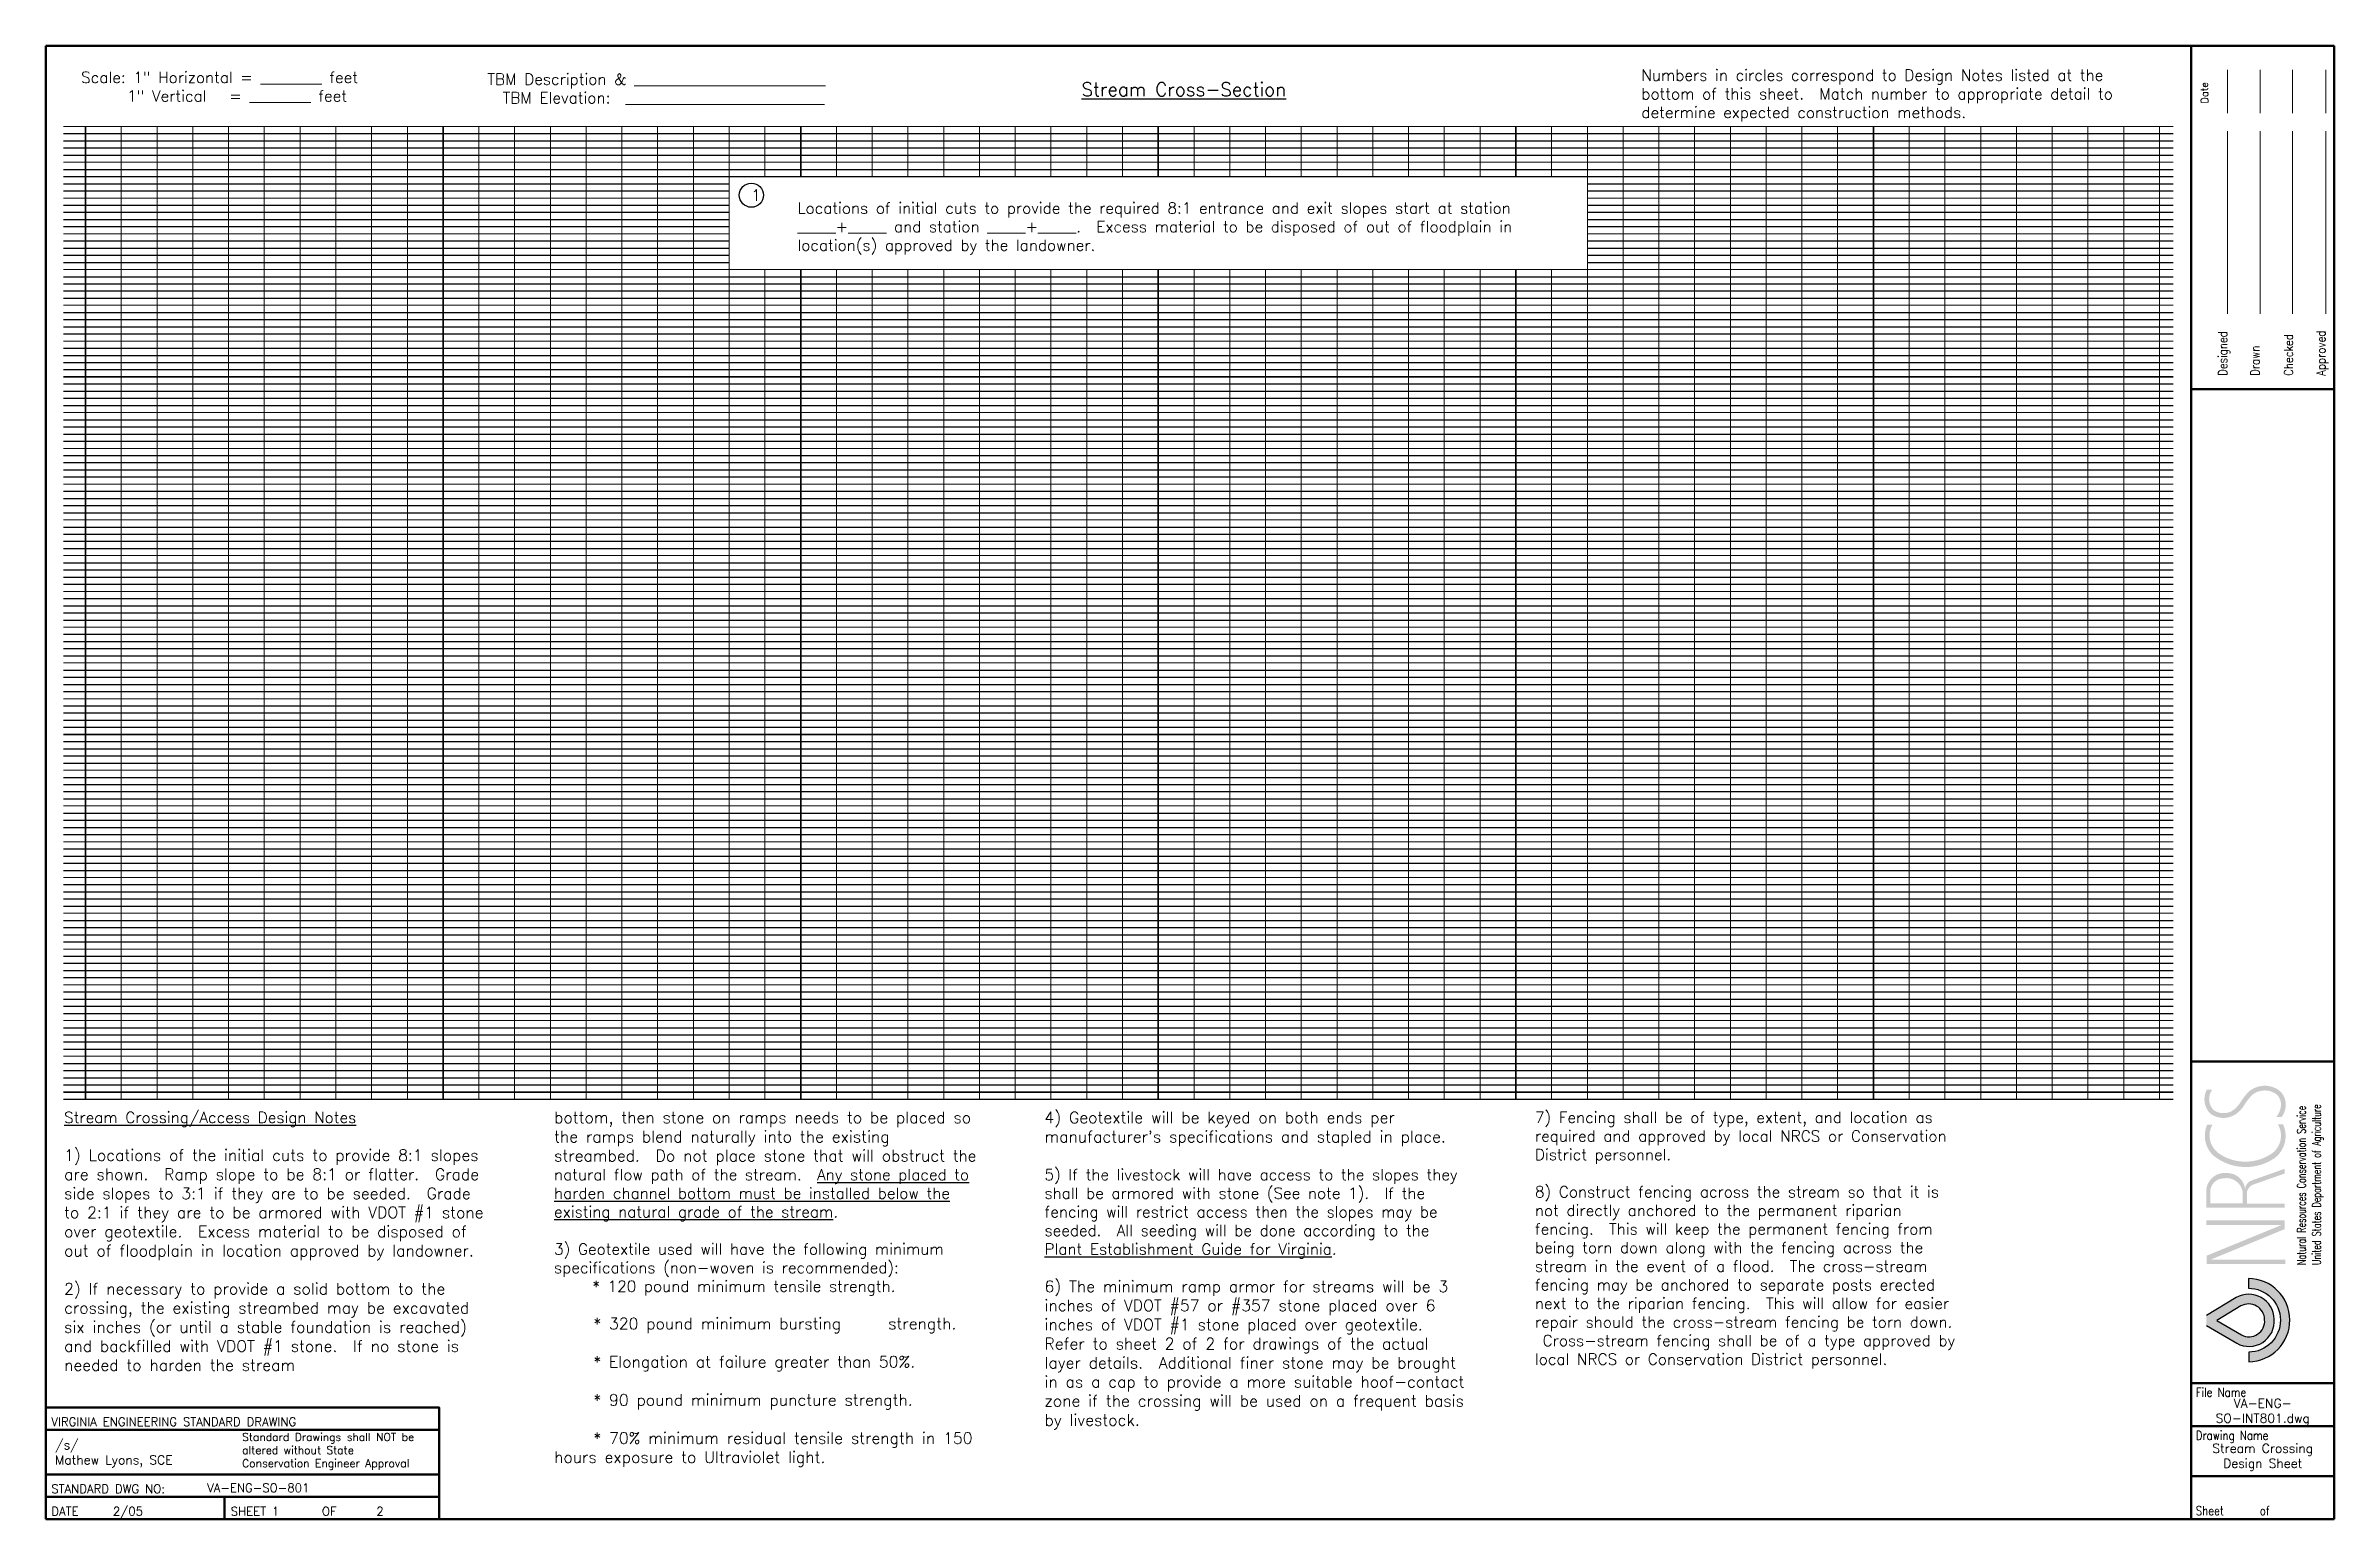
# Paper-space layout 'Stream Crossing (1 of 2)' of a CAD drawing. Header units: feet, sheet in inches. Extents: x -0.3 to 15.7, y -7.5 to 2.8.
# The model-space entities are those that its viewports show. They can reach past a viewport. Long polylines and large blocks are cut down to what shows.
import ezdxf

# ---------------------------------------------------------------- set-up
doc = ezdxf.new("R2010")
doc.units = ezdxf.units.FT
doc.header["$MEASUREMENT"] = 0
for name, color, linetype, lineweight in [('10 Lines', 7, 'Continuous', 20), ('10 lines index', 7, 'Continuous', 35), ('4.Tblk.Brdr.Line', 7, 'Continuous', 50), ('4.Tblk.Logo', 7, 'Continuous', 20), ('4.Tblk.Text', 7, 'Continuous', 18), ('4.Tblk.Text.User', 7, 'Continuous', 18)]:
    doc.layers.add(name, color=color, linetype=linetype, lineweight=lineweight)
doc.layers.add('2.Vprt', color=4, linetype='Continuous', plot=False)
doc.layers.add('FINELINES', color=252, linetype='Continuous')
doc.layers.add('TEXT', color=7, linetype='Continuous')
doc.layers.get('2.Vprt').freeze()
doc.styles.add('NOTES', font='romans.shx', dxfattribs={"height": 0.075})
doc.styles.add('Notes_Dimensions', font='romans.shx', dxfattribs={"height": 0.09})
doc.styles.get("Standard").update_dxf_attribs({"font": 'romans.shx'})
doc.styles.add('Title Block Notes', font='romans.shx', dxfattribs={"height": 0.12})

msp = doc.modelspace()

# ---------------------------------------------------------------- linework, layer by layer
at = {"layer": '10 Lines'}
for p, q in [((-22.64236170736443, 11.77999851636374), (-7.642361707364431, 11.77999851636374)), ((-22.14236170736443, 11.77999851636374), (-22.14236170736443, 4.979998516363736)), ((-21.89236170736443, 11.77999851636374), (-21.89236170736443, 4.979998516363736)), ((-21.64236170736443, 11.77999851636374), (-21.64236170736443, 4.979998516363736)), ((-21.39236170736443, 11.77999851636374), (-21.39236170736443, 4.979998516363736)), ((-21.14236170736443, 11.77999851636374), (-21.14236170736443, 4.979998516363736)), ((-20.89236170736443, 11.77999851636374), (-20.89236170736443, 4.979998516363736)), ((-20.64236170736443, 11.77999851636374), (-20.64236170736443, 4.979998516363736)), ((-20.39236170736443, 11.77999851636374), (-20.39236170736443, 4.979998516363736)), ((-20.14236170736443, 11.77999851636374), (-20.14236170736443, 4.979998516363736)), ((-19.64236170736443, 11.77999851636374), (-19.64236170736443, 4.979998516363736)), ((-19.39236170736443, 11.77999851636374), (-19.39236170736443, 4.979998516363736)), ((-19.14236170736443, 11.77999851636374), (-19.14236170736443, 4.979998516363736)), ((-18.89236170736443, 11.77999851636374), (-18.89236170736443, 4.979998516363736)), ((-18.64236170736443, 11.77999851636374), (-18.64236170736443, 4.979998516363736)), ((-18.39236170736443, 11.77999851636374), (-18.39236170736443, 4.979998516363736)), ((-18.14236170736443, 11.77999851636374), (-18.14236170736443, 4.979998516363736)), ((-17.89236170736443, 11.77999851636374), (-17.89236170736443, 4.979998516363736)), ((-17.64236170736443, 11.77999851636374), (-17.64236170736443, 11.42999851636374)), ((-17.14236170736443, 11.77999851636374), (-17.14236170736443, 11.42999851636374)), ((-16.89236170736443, 11.77999851636374), (-16.89236170736443, 11.42999851636374)), ((-16.64236170736443, 11.77999851636374), (-16.64236170736443, 11.42999851636374)), ((-16.39236170736443, 11.77999851636374), (-16.39236170736443, 11.42999851636374)), ((-16.14236170736443, 11.77999851636374), (-16.14236170736443, 11.42999851636374)), ((-15.89236170736443, 11.77999851636374), (-15.89236170736443, 11.42999851636374)), ((-15.64236170736443, 11.77999851636374), (-15.64236170736443, 11.42999851636374)), ((-15.39236170736443, 11.77999851636374), (-15.39236170736443, 11.42999851636374)), ((-15.14236170736443, 11.77999851636374), (-15.14236170736443, 11.42999851636374)), ((-14.64236170736443, 11.77999851636374), (-14.64236170736443, 11.42999851636374)), ((-14.39236170736443, 11.77999851636374), (-14.39236170736443, 11.42999851636374)), ((-14.14236170736443, 11.77999851636374), (-14.14236170736443, 11.42999851636374)), ((-13.89236170736443, 11.77999851636374), (-13.89236170736443, 11.42999851636374)), ((-13.64236170736443, 11.77999851636374), (-13.64236170736443, 11.42999851636374)), ((-13.39236170736443, 11.77999851636374), (-13.39236170736443, 11.42999851636374)), ((-13.14236170736443, 11.77999851636374), (-13.14236170736443, 11.42999851636374)), ((-12.89236170736443, 11.77999851636374), (-12.89236170736443, 11.42999851636374)), ((-12.64236170736443, 11.77999851636374), (-12.64236170736443, 11.42999851636374)), ((-12.14236170736443, 11.77999851636374), (-12.14236170736443, 11.42999851636374)), ((-11.89236170736443, 11.77999851636374), (-11.89236170736443, 4.979998516363736)), ((-11.64236170736443, 11.77999851636374), (-11.64236170736443, 4.979998516363736)), ((-11.39236170736443, 11.77999851636374), (-11.39236170736443, 4.979998516363736)), ((-11.14236170736443, 11.77999851636374), (-11.14236170736443, 4.979998516363736)), ((-10.89236170736443, 11.77999851636374), (-10.89236170736443, 4.979998516363736)), ((-10.64236170736443, 11.77999851636374), (-10.64236170736443, 4.979998516363736)), ((-10.39236170736443, 11.77999851636374), (-10.39236170736443, 4.979998516363736)), ((-10.14236170736443, 11.77999851636374), (-10.14236170736443, 4.979998516363736)), ((-9.642361707364433, 11.77999851636374), (-9.642361707364435, 4.979998516363736)), ((-9.392361707364433, 11.77999851636374), (-9.392361707364435, 4.979998516363736)), ((-9.142361707364433, 11.77999851636374), (-9.142361707364437, 4.979998516363736)), ((-8.892361707364431, 11.77999851636374), (-8.892361707364433, 4.979998516363736)), ((-8.642361707364431, 11.77999851636374), (-8.642361707364433, 4.979998516363736)), ((-8.392361707364431, 11.77999851636374), (-8.392361707364433, 4.979998516363736)), ((-8.14236170736443, 11.77999851636374), (-8.142361707364433, 4.979998516363736)), ((-7.892361707364433, 11.77999851636374), (-7.892361707364435, 4.979998516363736)), ((-22.64236170736443, 11.52999851636374), (-7.642361707364431, 11.52999851636374)), ((-22.64236170736443, 11.27999851636374), (-17.89236170736443, 11.27999851636374)), ((-11.89236170736443, 11.27999851636374), (-7.642361707364431, 11.27999851636374)), ((-22.64236170736443, 11.02999851636374), (-17.89236170736443, 11.02999851636374)), ((-11.89236170736443, 11.02999851636374), (-7.642361707364431, 11.02999851636374)), ((-22.64236170736443, 10.77999851636374), (-7.642361707364431, 10.77999851636374)), ((-17.64236170736443, 10.77999851636374), (-17.64236170736443, 4.979998516363736)), ((-17.14236170736443, 10.77999851636374), (-17.14236170736443, 4.979998516363736)), ((-16.89236170736443, 10.77999851636374), (-16.89236170736443, 4.979998516363736)), ((-16.64236170736443, 10.77999851636374), (-16.64236170736443, 4.979998516363736)), ((-16.39236170736443, 10.77999851636374), (-16.39236170736443, 4.979998516363736)), ((-16.14236170736443, 10.77999851636374), (-16.14236170736443, 4.979998516363736)), ((-15.89236170736443, 10.77999851636374), (-15.89236170736443, 4.979998516363736)), ((-15.64236170736443, 10.77999851636374), (-15.64236170736443, 4.979998516363736)), ((-15.39236170736443, 10.77999851636374), (-15.39236170736443, 4.979998516363736)), ((-15.14236170736443, 10.77999851636374), (-15.14236170736443, 4.979998516363736)), ((-14.64236170736443, 10.77999851636374), (-14.64236170736443, 4.979998516363736)), ((-14.39236170736443, 10.77999851636374), (-14.39236170736443, 4.979998516363736)), ((-14.14236170736443, 10.77999851636374), (-14.14236170736443, 4.979998516363736)), ((-13.89236170736443, 10.77999851636374), (-13.89236170736443, 4.979998516363736)), ((-13.64236170736443, 10.77999851636374), (-13.64236170736443, 4.979998516363736)), ((-13.39236170736443, 10.77999851636374), (-13.39236170736443, 4.979998516363736)), ((-13.14236170736443, 10.77999851636374), (-13.14236170736443, 4.979998516363736)), ((-12.89236170736443, 10.77999851636374), (-12.89236170736443, 4.979998516363736)), ((-12.64236170736443, 10.77999851636374), (-12.64236170736443, 4.979998516363736)), ((-12.14236170736443, 10.77999851636374), (-12.14236170736443, 4.979998516363736)), ((-22.64236170736443, 10.52999851636374), (-7.642361707364431, 10.52999851636374)), ((-22.64236170736443, 10.27999851636374), (-7.642361707364431, 10.27999851636374)), ((-22.64236170736443, 9.779998516363737), (-7.642361707364431, 9.779998516363737)), ((-22.64236170736443, 9.529998516363737), (-7.642361707364431, 9.529998516363737)), ((-22.64236170736443, 9.279998516363737), (-7.642361707364431, 9.279998516363737)), ((-22.64236170736443, 9.029998516363737), (-7.642361707364431, 9.029998516363737)), ((-22.64236170736443, 8.779998516363737), (-7.642361707364431, 8.779998516363737)), ((-22.64236170736443, 8.529998516363737), (-7.642361707364431, 8.529998516363737)), ((-22.64236170736443, 8.279998516363737), (-7.642361707364431, 8.279998516363737)), ((-22.64236170736443, 8.029998516363737), (-7.642361707364431, 8.029998516363737)), ((-22.64236170736443, 7.779998516363736), (-7.642361707364431, 7.779998516363736)), ((-22.64236170736443, 7.279998516363736), (-7.642361707364431, 7.279998516363736)), ((-22.64236170736443, 7.029998516363736), (-7.642361707364431, 7.029998516363736)), ((-22.64236170736443, 6.779998516363736), (-7.642361707364431, 6.779998516363736)), ((-22.64236170736443, 6.529998516363736), (-7.642361707364431, 6.529998516363736)), ((-22.64236170736443, 6.279998516363736), (-7.642361707364431, 6.279998516363736)), ((-22.64236170736443, 6.029998516363736), (-7.642361707364431, 6.029998516363736)), ((-22.64236170736443, 5.779998516363736), (-7.642361707364431, 5.779998516363736)), ((-22.64236170736443, 5.529998516363736), (-7.642361707364431, 5.529998516363736)), ((-22.64236170736443, 5.279998516363736), (-7.642361707364431, 5.279998516363736))]:
    msp.add_line(p, q, dxfattribs=at)
at = {"layer": '10 lines index'}
for p, q in [((-22.39236170736443, 11.77999851636374), (-22.39236170736443, 4.979998516363736)), ((-19.89236170736443, 11.77999851636374), (-19.89236170736443, 4.979998516363736)), ((-17.39236170736443, 11.77999851636374), (-17.39236170736443, 11.42999851636374)), ((-14.89236170736443, 11.77999851636374), (-14.89236170736443, 11.42999851636374)), ((-12.39236170736443, 11.77999851636374), (-12.39236170736443, 11.42999851636374)), ((-9.892361707364431, 11.77999851636374), (-9.892361707364435, 4.979998516363736)), ((-17.39236170736443, 10.77999851636374), (-17.39236170736443, 4.979998516363736)), ((-14.89236170736443, 10.77999851636374), (-14.89236170736443, 4.979998516363736)), ((-12.39236170736443, 10.77999851636374), (-12.39236170736443, 4.979998516363736)), ((-22.64236170736443, 10.02999851636374), (-7.642361707364431, 10.02999851636374)), ((-22.64236170736443, 7.529998516363736), (-7.642361707364431, 7.529998516363736)), ((-22.64236170736443, 5.029998516363736), (-7.642361707364431, 5.029998516363736))]:
    msp.add_line(p, q, dxfattribs=at)
at = {"layer": 'FINELINES'}
for p, q in [((-22.64236170736443, 11.72999851636374), (-7.642361707364431, 11.72999851636374)), ((-22.64236170736443, 11.72999851636374), (-7.642361707364431, 11.72999851636374)), ((-22.64236170736443, 11.67999851636374), (-7.642361707364431, 11.67999851636374)), ((-22.64236170736443, 11.62999851636374), (-7.642361707364431, 11.62999851636374)), ((-22.64236170736443, 11.57999851636374), (-7.642361707364431, 11.57999851636374)), ((-22.64236170736443, 11.47999851636374), (-7.642361707364431, 11.47999851636374)), ((-22.64236170736443, 11.47999851636374), (-7.642361707364431, 11.47999851636374)), ((-22.64236170736443, 11.42999851636374), (-7.642361707364431, 11.42999851636374)), ((-22.64236170736443, 11.37999851636374), (-17.89236170736443, 11.37999851636374)), ((-11.89236170736443, 11.37999851636374), (-7.642361707364431, 11.37999851636374)), ((-22.64236170736443, 11.32999851636374), (-17.89236170736443, 11.32999851636374)), ((-22.64236170736443, 11.22999851636374), (-17.89236170736443, 11.22999851636374)), ((-22.64236170736443, 11.22999851636374), (-17.89236170736443, 11.22999851636374)), ((-11.89236170736443, 11.32999851636374), (-7.642361707364431, 11.32999851636374)), ((-11.89236170736443, 11.22999851636374), (-7.642361707364431, 11.22999851636374)), ((-11.89236170736443, 11.22999851636374), (-7.642361707364431, 11.22999851636374)), ((-22.64236170736443, 11.17999851636374), (-17.89236170736443, 11.17999851636374)), ((-22.64236170736443, 11.12999851636374), (-17.89236170736443, 11.12999851636374)), ((-22.64236170736443, 11.07999851636374), (-17.89236170736443, 11.07999851636374)), ((-11.89236170736443, 11.17999851636374), (-7.642361707364431, 11.17999851636374)), ((-11.89236170736443, 11.12999851636374), (-7.642361707364431, 11.12999851636374)), ((-11.89236170736443, 11.07999851636374), (-7.642361707364431, 11.07999851636374)), ((-22.64236170736443, 10.97999851636374), (-17.89236170736443, 10.97999851636374)), ((-22.64236170736443, 10.97999851636374), (-17.89236170736443, 10.97999851636374)), ((-22.64236170736443, 10.92999851636374), (-17.89236170736443, 10.92999851636374)), ((-11.89236170736443, 10.97999851636374), (-7.642361707364431, 10.97999851636374)), ((-11.89236170736443, 10.97999851636374), (-7.642361707364431, 10.97999851636374)), ((-11.89236170736443, 10.92999851636374), (-7.642361707364431, 10.92999851636374)), ((-22.64236170736443, 10.87999851636374), (-17.89236170736443, 10.87999851636374)), ((-22.64236170736443, 10.82999851636374), (-17.89236170736443, 10.82999851636374)), ((-22.64236170736443, 10.72999851636374), (-7.642361707364431, 10.72999851636374)), ((-22.64236170736443, 10.72999851636374), (-7.642361707364431, 10.72999851636374)), ((-11.89236170736443, 10.87999851636374), (-7.642361707364431, 10.87999851636374)), ((-11.89236170736443, 10.82999851636374), (-7.642361707364431, 10.82999851636374)), ((-22.64236170736443, 10.67999851636374), (-7.642361707364431, 10.67999851636374)), ((-22.64236170736443, 10.62999851636374), (-7.642361707364431, 10.62999851636374)), ((-22.64236170736443, 10.57999851636374), (-7.642361707364431, 10.57999851636374)), ((-22.64236170736443, 10.47999851636374), (-7.642361707364431, 10.47999851636374)), ((-22.64236170736443, 10.47999851636374), (-7.642361707364431, 10.47999851636374)), ((-22.64236170736443, 10.42999851636374), (-7.642361707364431, 10.42999851636374)), ((-22.64236170736443, 10.37999851636374), (-7.642361707364431, 10.37999851636374)), ((-22.64236170736443, 10.32999851636374), (-7.642361707364431, 10.32999851636374)), ((-22.64236170736443, 10.22999851636374), (-7.642361707364431, 10.22999851636374)), ((-22.64236170736443, 10.22999851636374), (-7.642361707364431, 10.22999851636374)), ((-22.64236170736443, 10.17999851636374), (-7.642361707364431, 10.17999851636374)), ((-22.64236170736443, 10.12999851636374), (-7.642361707364431, 10.12999851636374)), ((-22.64236170736443, 10.07999851636374), (-7.642361707364431, 10.07999851636374)), ((-22.64236170736443, 9.979998516363736), (-7.642361707364431, 9.979998516363736)), ((-22.64236170736443, 9.979998516363736), (-7.642361707364431, 9.979998516363736)), ((-22.64236170736443, 9.929998516363735), (-7.642361707364431, 9.929998516363735)), ((-22.64236170736443, 9.879998516363736), (-7.642361707364431, 9.879998516363736)), ((-22.64236170736443, 9.829998516363737), (-7.642361707364431, 9.829998516363737)), ((-22.64236170736443, 9.729998516363736), (-7.642361707364431, 9.729998516363736)), ((-22.64236170736443, 9.729998516363736), (-7.642361707364431, 9.729998516363736)), ((-22.64236170736443, 9.679998516363735), (-7.642361707364431, 9.679998516363735)), ((-22.64236170736443, 9.629998516363736), (-7.642361707364431, 9.629998516363736)), ((-22.64236170736443, 9.579998516363737), (-7.642361707364431, 9.579998516363737)), ((-22.64236170736443, 9.479998516363736), (-7.642361707364431, 9.479998516363736)), ((-22.64236170736443, 9.479998516363736), (-7.642361707364431, 9.479998516363736)), ((-22.64236170736443, 9.429998516363735), (-7.642361707364431, 9.429998516363735)), ((-22.64236170736443, 9.379998516363736), (-7.642361707364431, 9.379998516363736)), ((-22.64236170736443, 9.329998516363737), (-7.642361707364431, 9.329998516363737)), ((-22.64236170736443, 9.229998516363736), (-7.642361707364431, 9.229998516363736)), ((-22.64236170736443, 9.229998516363736), (-7.642361707364431, 9.229998516363736)), ((-22.64236170736443, 9.179998516363735), (-7.642361707364431, 9.179998516363735)), ((-22.64236170736443, 9.129998516363736), (-7.642361707364431, 9.129998516363736)), ((-22.64236170736443, 9.079998516363737), (-7.642361707364431, 9.079998516363737)), ((-22.64236170736443, 8.979998516363736), (-7.642361707364431, 8.979998516363736)), ((-22.64236170736443, 8.979998516363736), (-7.642361707364431, 8.979998516363736)), ((-22.64236170736443, 8.929998516363735), (-7.642361707364431, 8.929998516363735)), ((-22.64236170736443, 8.879998516363736), (-7.642361707364431, 8.879998516363736)), ((-22.64236170736443, 8.829998516363737), (-7.642361707364431, 8.829998516363737)), ((-22.64236170736443, 8.729998516363736), (-7.642361707364431, 8.729998516363736)), ((-22.64236170736443, 8.729998516363736), (-7.642361707364431, 8.729998516363736)), ((-22.64236170736443, 8.679998516363735), (-7.642361707364431, 8.679998516363735)), ((-22.64236170736443, 8.629998516363736), (-7.642361707364431, 8.629998516363736)), ((-22.64236170736443, 8.579998516363737), (-7.642361707364431, 8.579998516363737)), ((-22.64236170736443, 8.479998516363736), (-7.642361707364431, 8.479998516363736)), ((-22.64236170736443, 8.479998516363736), (-7.642361707364431, 8.479998516363736)), ((-22.64236170736443, 8.429998516363735), (-7.642361707364431, 8.429998516363735)), ((-22.64236170736443, 8.379998516363736), (-7.642361707364431, 8.379998516363736)), ((-22.64236170736443, 8.329998516363737), (-7.642361707364431, 8.329998516363737)), ((-22.64236170736443, 8.229998516363736), (-7.642361707364431, 8.229998516363736)), ((-22.64236170736443, 8.229998516363736), (-7.642361707364431, 8.229998516363736)), ((-22.64236170736443, 8.179998516363735), (-7.642361707364431, 8.179998516363735)), ((-22.64236170736443, 8.129998516363736), (-7.642361707364431, 8.129998516363736)), ((-22.64236170736443, 8.079998516363737), (-7.642361707364431, 8.079998516363737)), ((-22.64236170736443, 7.979998516363736), (-7.642361707364431, 7.979998516363736)), ((-22.64236170736443, 7.979998516363736), (-7.642361707364431, 7.979998516363736)), ((-22.64236170736443, 7.929998516363736), (-7.642361707364431, 7.929998516363736)), ((-22.64236170736443, 7.879998516363736), (-7.642361707364431, 7.879998516363736)), ((-22.64236170736443, 7.829998516363736), (-7.642361707364431, 7.829998516363736)), ((-22.64236170736443, 7.729998516363736), (-7.642361707364431, 7.729998516363736)), ((-22.64236170736443, 7.729998516363736), (-7.642361707364431, 7.729998516363736)), ((-22.64236170736443, 7.679998516363736), (-7.642361707364431, 7.679998516363736)), ((-22.64236170736443, 7.629998516363736), (-7.642361707364431, 7.629998516363736)), ((-22.64236170736443, 7.579998516363736), (-7.642361707364431, 7.579998516363736)), ((-22.64236170736443, 7.479998516363736), (-7.642361707364431, 7.479998516363736)), ((-22.64236170736443, 7.479998516363736), (-7.642361707364431, 7.479998516363736)), ((-22.64236170736443, 7.429998516363736), (-7.642361707364431, 7.429998516363736)), ((-22.64236170736443, 7.379998516363736), (-7.642361707364431, 7.379998516363736)), ((-22.64236170736443, 7.329998516363736), (-7.642361707364431, 7.329998516363736)), ((-22.64236170736443, 7.229998516363736), (-7.642361707364431, 7.229998516363736)), ((-22.64236170736443, 7.229998516363736), (-7.642361707364431, 7.229998516363736)), ((-22.64236170736443, 7.179998516363736), (-7.642361707364431, 7.179998516363736)), ((-22.64236170736443, 7.129998516363736), (-7.642361707364431, 7.129998516363736)), ((-22.64236170736443, 7.079998516363736), (-7.642361707364431, 7.079998516363736)), ((-22.64236170736443, 6.979998516363736), (-7.642361707364431, 6.979998516363736)), ((-22.64236170736443, 6.979998516363736), (-7.642361707364431, 6.979998516363736)), ((-22.64236170736443, 6.929998516363736), (-7.642361707364431, 6.929998516363736)), ((-22.64236170736443, 6.879998516363736), (-7.642361707364431, 6.879998516363736)), ((-22.64236170736443, 6.829998516363736), (-7.642361707364431, 6.829998516363736)), ((-22.64236170736443, 6.729998516363736), (-7.642361707364431, 6.729998516363736)), ((-22.64236170736443, 6.729998516363736), (-7.642361707364431, 6.729998516363736)), ((-22.64236170736443, 6.679998516363736), (-7.642361707364431, 6.679998516363736)), ((-22.64236170736443, 6.629998516363736), (-7.642361707364431, 6.629998516363736)), ((-22.64236170736443, 6.579998516363736), (-7.642361707364431, 6.579998516363736)), ((-22.64236170736443, 6.479998516363736), (-7.642361707364431, 6.479998516363736)), ((-22.64236170736443, 6.479998516363736), (-7.642361707364431, 6.479998516363736)), ((-22.64236170736443, 6.429998516363736), (-7.642361707364431, 6.429998516363736)), ((-22.64236170736443, 6.379998516363736), (-7.642361707364431, 6.379998516363736)), ((-22.64236170736443, 6.329998516363736), (-7.642361707364431, 6.329998516363736)), ((-22.64236170736443, 6.229998516363736), (-7.642361707364431, 6.229998516363736)), ((-22.64236170736443, 6.229998516363736), (-7.642361707364431, 6.229998516363736)), ((-22.64236170736443, 6.179998516363736), (-7.642361707364431, 6.179998516363736)), ((-22.64236170736443, 6.129998516363736), (-7.642361707364431, 6.129998516363736)), ((-22.64236170736443, 6.079998516363736), (-7.642361707364431, 6.079998516363736)), ((-22.64236170736443, 5.979998516363736), (-7.642361707364431, 5.979998516363736)), ((-22.64236170736443, 5.979998516363736), (-7.642361707364431, 5.979998516363736)), ((-22.64236170736443, 5.929998516363736), (-7.642361707364431, 5.929998516363736)), ((-22.64236170736443, 5.879998516363736), (-7.642361707364431, 5.879998516363736)), ((-22.64236170736443, 5.829998516363736), (-7.642361707364431, 5.829998516363736)), ((-22.64236170736443, 5.729998516363736), (-7.642361707364431, 5.729998516363736)), ((-22.64236170736443, 5.729998516363736), (-7.642361707364431, 5.729998516363736)), ((-22.64236170736443, 5.679998516363736), (-7.642361707364431, 5.679998516363736)), ((-22.64236170736443, 5.629998516363736), (-7.642361707364431, 5.629998516363736)), ((-22.64236170736443, 5.579998516363736), (-7.642361707364431, 5.579998516363736)), ((-22.64236170736443, 5.479998516363736), (-7.642361707364431, 5.479998516363736)), ((-22.64236170736443, 5.479998516363736), (-7.642361707364431, 5.479998516363736)), ((-22.64236170736443, 5.429998516363736), (-7.642361707364431, 5.429998516363736)), ((-22.64236170736443, 5.379998516363736), (-7.642361707364431, 5.379998516363736)), ((-22.64236170736443, 5.329998516363736), (-7.642361707364431, 5.329998516363736)), ((-22.64236170736443, 5.229998516363736), (-7.642361707364431, 5.229998516363736)), ((-22.64236170736443, 5.229998516363736), (-7.642361707364431, 5.229998516363736)), ((-22.64236170736443, 5.179998516363736), (-7.642361707364431, 5.179998516363736)), ((-22.64236170736443, 5.129998516363736), (-7.642361707364431, 5.129998516363736)), ((-22.64236170736443, 5.079998516363736), (-7.642361707364431, 5.079998516363736)), ((-22.64236170736443, 4.979998516363736), (-7.642361707364431, 4.979998516363736))]:
    msp.add_line(p, q, dxfattribs=at)

psp = doc.layouts.new('Stream Crossing (1 of 2)')

# ---------------------------------------------------------------- hatches: boundary and pattern name
at = {"layer": '4.Tblk.Logo', "lineweight": 20}
h = psp.add_hatch(color=256, dxfattribs=at)
h.paths.add_polyline_path([(15.40128705785044, -5.744334758418133), (15.40128705785044, -5.713517266417063), (14.88227853498676, -5.713517266417063), (15.39835480922276, -5.500729855845655), (15.39835480922276, -5.440562388561552), (14.8500237714287, -5.440562388561552), (14.8500237714287, -5.47137986260872), (15.37782904017545, -5.47137986260872), (14.85148989574254, -5.687102288662351), (14.85148989574254, -5.744334758418133)])
h.paths.add_polyline_path([(15.39730734151957, -5.351242923763052), (15.39730734151957, -5.322313393150856), (15.13382953381527, -5.322313393150856), (15.13382953381527, -5.242757192944281, -0.2909195284243397), (15.18151857433193, -5.188514318557941), (15.39730734151957, -5.112410131264872), (15.39730734151957, -5.079375209036434), (15.16956301642236, -5.159985214006602, 0.2535773356881624), (15.12387097357371, -5.205402466765135), (15.12126449539529, -5.223811138869428, 0.4020052294611631), (14.99072013876908, -5.108832028039493, 0.4227135857037471), (14.84935232389536, -5.230859782945784), (14.84935232389536, -5.351242923763052)])
h.paths.add_polyline_path([(15.10436966345137, -5.321859715792121), (15.10436966345137, -5.241814307438367, 0.4195188246587601), (14.97268893580015, -5.146120917229658, 0.4466814153464093), (14.87768640692914, -5.249036447385598), (14.87768640692914, -5.321859715792121)], flags=16)
h.paths.add_polyline_path([(15.33056880916741, -5.002777669611908, 0.3448591340221707), (15.38681929284407, -4.768806637799982), (15.35056898665979, -4.768806637799982, -0.416699506186028), (15.29535728866913, -4.980511589167015, -0.3074113279221537), (14.92995740350311, -4.96608315682399, -0.3717730025601387), (14.89315253705309, -4.770437983949299), (14.85540686697765, -4.770437983949299, 0.297908916092236), (14.8918150097462, -4.980555526945841, 0.3415991672635696)])
h.paths.add_polyline_path([(14.90016319210982, -4.668660069651884, -0.3652993477588803), (14.89181741609909, -4.52517435551433), (14.85407174602365, -4.52517435551433, 0.3342154096734312), (14.87878259517099, -4.694647448755524, 0.3549836583971578), (15.07430287070791, -4.683190584926627, 0.0684937296960168), (15.11806231248164, -4.630036412714467, -0.05167385557958963), (15.16336573716191, -4.571086759164337, -0.1124011771345428), (15.20866917139333, -4.540856180490166, -0.2241067274826346), (15.32721315699559, -4.549925364864747, -0.261746780318118), (15.37176153271635, -4.623990289798065, -0.1861403369734101), (15.33929407406413, -4.716193583480595), (15.37703974413957, -4.716193583480595, 0.1836176790238476), (15.40483313915081, -4.62301445997464, 0.261746780318136), (15.343574893868, -4.52116815772431, 0.2241067274826459), (15.19687237498171, -4.509944710282119, 0.112401177134577), (15.13934962205268, -4.548329131628491, 0.05167385557957647), (15.08989010516175, -4.612686769181358, -0.06486815243433695), (15.05417744530357, -4.656710455224306, -0.3598674709814251)])
at = {"layer": '4.Tblk.Logo', "lineweight": 30}
h = psp.add_hatch(color=256, dxfattribs=at)
edge = h.paths.add_edge_path()
edge.add_arc((15.14292160108592, -6.13719977472413), 0.2909783258605584, 270.6241969356223, 449.838363132875)
edge.add_line((15.14374247764973, -5.846222606749939), (15.14374247764973, -5.914409313735745))
edge.add_arc((15.14470783643417, -6.137780639897645), 0.2233734121799386, -89.6450743793165, 90.24761745680712, ccw=False)
edge.add_line((15.14609154114316, -6.361149766300975), (15.14609154114316, -6.428160833288067))
h = psp.add_hatch(color=256, dxfattribs=at)
edge = h.paths.add_edge_path(flags=16)
edge.add_line((14.92454753257973, -6.139759147142235), (15.09623643762722, -6.240577678531969))
edge.add_arc((15.14816978157863, -6.143740525814877), 0.1098840587179425, 241.7955341824036, 365.0694461726389)
edge.add_arc((15.14553660673537, -6.136105657205333), 0.1121066049397113, 1.060471295289722, 118.7246599001055)
edge.add_line((15.09165806326018, -6.037794958783947), (14.92454753257973, -6.139759147142235))
edge = h.paths.add_edge_path()
edge.add_line((14.85037129089529, -6.174526214060754), (14.85037129089529, -6.105897993706839))
edge.add_line((14.85037129089529, -6.105897993706839), (15.05766267198823, -5.979417051178884))
edge.add_arc((15.14553660673537, -6.136105657205334), 0.1796472868329962, 1.8128112037867936, 119.2845329873663, ccw=False)
edge.add_arc((15.14816978157863, -6.143740525814879), 0.1774247406112285, -118.67693267372408, 4.30479088013459, ccw=False)
edge.add_line((15.06302891473986, -6.299402246783472), (14.85037129089529, -6.174526214060754))

# ---------------------------------------------------------------- linework, layer by layer
at = {"layer": '4.Tblk.Brdr.Line'}
for p, q in [((-0.2557082950082581, -7.528991269633663), (-0.2557082950082528, 2.771230815141266)), ((-0.2557082950082528, 2.771230815141266), (15.74429170499175, 2.771230815141251)), ((15.74429170499175, 2.771230815141251), (15.74429170499174, -7.528991269633678)), ((15.74429170499174, 0.3712308151412511), (14.74429170499175, 0.3712308151412511)), ((15.74429170499175, -4.328991269633675), (14.74429170499174, -4.328991269633675)), ((15.74429170499174, -6.578991269633675), (14.74429170499174, -6.578991269633675)), ((15.74429170499174, -6.878991269633672), (14.74429170499174, -6.878991269633672)), ((15.74429170499174, -7.22899126963368), (14.74429170499174, -7.22899126963368))]:
    psp.add_line(p, q, dxfattribs=at)
at = {"layer": '4.Tblk.Brdr.Line', "color": 0}
psp.add_line((15.74429170499174, -7.528991269633678), (-0.2557082950082581, -7.528991269633663), dxfattribs=at)
at = {"layer": '4.Tblk.Brdr.Line'}
for points in [[(14.74429170499175, 2.771230815141251), (14.74429170499174, -7.528991269633678)], [(2.494291704991742, -6.903991269633663), (-0.2557082950082581, -6.903991269633663)], [(2.494291704991742, -7.216491269633663), (-0.2557082950082581, -7.216491269633663)], [(2.494291704991742, -7.372741269633663), (-0.2557082950082581, -7.372741269633663)], [(0.9942917049917419, -7.372741269633663), (0.9942917049917419, -7.528991269633663)]]:
    psp.add_lwpolyline(points, dxfattribs=at)
psp.add_lwpolyline([(-0.2557082950082581, -7.528991269633663), (2.494291704991742, -7.528991269633663), (2.494291704991742, -6.747741269633663), (-0.2557082950082581, -6.747741269633663)], close=True, dxfattribs=at)
at = {"layer": '4.Tblk.Logo', "lineweight": 30}
psp.add_lwpolyline([(15.14609154114316, -6.428160833288067, 0.9931657133227865), (15.14374247764973, -5.846222606749939), (15.14374247764973, -5.914409313735745, -0.9990639977997765), (15.14609154114316, -6.361149766300975), (15.14609154114316, -6.428160833288067)], format="xyb", close=True, dxfattribs=at)
for points in [[(14.85037129089529, -6.174526214060754), (15.06302891473986, -6.299402246783472, 0.5948295144615369), (15.32509398225834, -6.130422650803964, 0.5627338440588167), (15.05766267198823, -5.979417051178884), (14.85037129089529, -6.105897993706839)], [(14.92454753257973, -6.139759147142235), (15.09623643762722, -6.240577678531969, 0.596556830185391), (15.25762400990005, -6.134030826391615, 0.5638400993871066), (15.09165806326018, -6.037794958783947), (14.92454753257973, -6.139759147142235)]]:
    psp.add_lwpolyline(points, format="xyb", dxfattribs=at)
at = {"layer": '4.Tblk.Text'}
for p, q in [((14.99894754300445, 2.30040435534525), (14.99894754300445, 2.602132879067639)), ((15.22567216763824, 2.30040435534525), (15.22567216763824, 2.602132879067639)), ((15.45239488492339, 2.30040435534525), (15.45239488492339, 2.602132879067639)), ((15.68467561612457, 2.30040435534525), (15.68467561612457, 2.602132879067639)), ((14.99894754300445, 0.8980522320771946), (14.99894754300445, 2.173277871420453)), ((15.22567216763824, 2.173277871420453), (15.22567216763824, 0.8980522320771911)), ((15.45239488492339, 2.173277871420453), (15.45239488492339, 0.8980522320771911)), ((15.68467561612457, 0.8980522320771911), (15.68467561612457, 2.173277871420453))]:
    psp.add_line(p, q, dxfattribs=at)
at = {"layer": 'TEXT'}
psp.add_circle((4.677647405835863, 1.726875924774909), 0.08441593545767034, dxfattribs=at)

# ---------------------------------------------------------------- texts
at = {"insert": (6.985662040861079, 2.513709827804028), "char_height": 0.094, "width": 1.786692068643507, "attachment_point": 1, "style": 'NOTES'}
psp.add_mtext('{\\LStream Cross-Section}', dxfattribs=at)
at = {"layer": '4.Tblk.Logo', "width": 0.68}
for s, p in [('United States Department of Agriculture', (15.6502329353828, -5.752684089043032)), ('Natural Resources Conservation Service', (15.54497907413311, -5.752684089043032))]:
    psp.add_text(s, height=0.06058, rotation=90, dxfattribs=at).set_placement(p)
at = {"layer": '4.Tblk.Text', "style": 'Notes_Dimensions', "width": 0.84}
for s, p in [('Designed', (14.99587289700835, 0.4632301495576634)), ('Drawn', (15.22139589200346, 0.4632301495576634)), ('Checked', (15.45601884732573, 0.4632301495576634)), ('Approved', (15.68264810452788, 0.4632301495576634))]:
    psp.add_text(s, height=0.0625, rotation=90, dxfattribs=at).set_placement(p)
for s, p in [('File Name', (14.7758354366812, -6.672530269191166)), ('Drawing Name', (14.7758354366812, -6.974723305739512)), ('Sheet      of', (14.7758354366812, -7.50051425652256))]:
    psp.add_text(s, height=0.0625, dxfattribs=at).set_placement(p)
at = {"layer": '4.Tblk.Text', "style": 'Title Block Notes'}
for s, p in [('VIRGINIA ENGINEERING STANDARD DRAWING', (-0.2169953856061646, -6.877547428461923)), ('STANDARD DWG NO:', (-0.2169953856061646, -7.346297428461923)), ('VA-ENG-SO-801', (0.8721246216017242, -7.339600020336806)), ('DATE     2/05', (-0.2169953856061646, -7.503500894687522)), ('SHEET 1      OF      2', (1.037495262956963, -7.503500894687522))]:
    psp.add_text(s, height=0.06, dxfattribs=at).set_placement(p)
at = {"layer": '4.Tblk.Text', "insert": (14.81309103119686, 2.366486737410895), "char_height": 0.05, "width": 0.1976407009715115, "attachment_point": 1, "rotation": 91, "style": 'Notes_Dimensions'}
psp.add_mtext('Date', dxfattribs=at)
at = {"layer": '4.Tblk.Text', "insert": (1.117394360356395, -6.926805605460713), "char_height": 0.055, "width": 1.376897344635347, "attachment_point": 1, "style": 'Title Block Notes'}
psp.add_mtext('Standard Drawings shall NOT be altered without State Conservation Engineer Approval', dxfattribs=at)
at = {"layer": '4.Tblk.Text.User', "char_height": 0.063}
for s, insert, width, attachment_point, style in [('VA-ENG-\\PSO-INT801.dwg', (15.24429170499174, -6.781087878553443), 0.9999999999999964, 5, 'NOTES'), ('/s/\\PMathew Lyons, SCE', (-0.1904360031407828, -7.072249774486055), 1.06554934248057, 4, 'Notes_Dimensions'), ('Stream Crossing Design Sheet', (15.24429170499174, -7.095952305033556), 0.9999999999999964, 5, 'NOTES')]:
    psp.add_mtext(s, dxfattribs=dict(at, insert=insert, width=width, attachment_point=attachment_point, style=style))
at = {"layer": 'TEXT', "char_height": 0.078, "attachment_point": 1, "style": 'NOTES'}
for s, insert, width in [('Scale: 1" Horizontal = ________ feet\\P      1" Vertical   = ________ feet', (-0.00809124977900666, 2.589314476563537), 3.5), ('TBM Description & _________________________\\P  TBM Elevation:  __________________________', (2.832061539630409, 2.576585574009094), 3.587524845962562), ('Numbers in circles correspond to Design Notes listed at the bottom of this sheet.  Match number to appropriate detail to determine expected construction methods.', (10.9004341100355, 2.604811019417191), 3.681674053187272), ('1', (4.677647405835863, 1.765692633308186), 0.3218), ('Locations of initial cuts to provide the required 8:1 entrance and exit slopes start at station _____+_____ and station _____+_____.  Excess material to be disposed of out of floodplain in location(s) approved by the landowner.', (4.999553669450442, 1.675787362046414), 5.5093), ('{\\LStream Crossing/Access Design Notes\\P\\H1.026x;\\l\\P1) Locations of the initial cuts to provide 8:1 slopes are shown.  Ramp slope to be 8:1 or flatter.  Grade side slopes to 3:1 if they are to be seeded.  Grade to 2:1 if they are to be armored with VDOT #1 stone over geotextile.  Excess material to be disposed of out of floodplain in location approved by landowner.\\P\\P2) If necessary to provide a solid bottom to the crossing, the existing streambed may be excavated six inches (or until a stable foundation is reached) and backfilled with VDOT #1 stone.  If no stone is needed to harden the stream}', (-0.1276373111941416, -4.681030023173902), 3.2), ('{\\H1.026x;bottom, then stone on ramps needs to be placed so the ramps blend naturally into the existing streambed.  Do not place stone that will obstruct \\Fromans.shx|c1;\\H0.9747x;the} {\\Fromans.shx|c1;natural flow path of the stream.  \\LAny stone placed to harden channel bottom must be installed below the existing natural grade of the stream\\l.\\P\\P3) Geotextile used will have the following minimum specifications (non-woven is recommended):\\P\\pi-0.389567,l0.389567;    } {\\Fromans.shx|c1;* 120 pound minimum tensile strength}.{\\Fromans.shx|c1;\\P\\P\\Fromans.shx|c0;\\H1.026x;     * 320 pound minimum bursting      strength.\\P\\P     * Elongation at failure greater than 50%.\\P\\P     * 90 pound minimum puncture strength.\\P\\P     * 70% minimum residual tensile strength in 150 hours exposure to Ultraviolet light.}', (3.298162978925184, -4.681030023173902), 3.2), ("{\\H1.026x;4) Geotextile will be keyed on both ends per manufacturer's specifications and stapled in place.\\P\\P}5) If the livestock will have access to the slopes they shall be {\\Fromans.shx|c1;armor}ed{\\Fromans.shx|c1; with stone} (See note 1).  If the fencing will restrict access then the slopes may be seeded.  {\\Fromans.shx|c1;All seeding will be done according to the \\LPlant Establishment Guide for Virginia\\l.\\P}\\P{\\H1.026x;6) The minimum ramp armor for streams will be 3 inches of VDOT #57 or #357 stone placed over 6 inches of VDOT #1 stone placed over geotextile.  Refer to sheet 2 of 2 for drawings of the actual layer details.  Additional finer stone may be brought in as a cap to provide a more suitable hoof-contact zone if the crossing will be used on a frequent basis by livestock.}", (6.727034252858621, -4.681030023173902), 3.2), ('7) Fencing shall be of type, extent, and location as required and approved by local NRCS or Conservation District personnel.\\P\\P8) Construct fencing across the stream so that it is not directly anchored to the permanent riparian fencing.  This will keep the permanent fencing from being torn down along with the fencing across the stream in the event of a flood.  The cross-stream fencing may be anchored to separate posts erected next to the riparian fencing.  This will allow for easier repair should the cross-stream fencing be torn down.  Cross-stream fencing shall be of a type approved by local NRCS or Conservation District personnel.', (10.15590552679206, -4.681030023173902), 3.2)]:
    psp.add_mtext(s, dxfattribs=dict(at, insert=insert, width=width))

# ---------------------------------------------------------------- viewports
at = {"layer": '2.Vprt'}
psp.add_viewport(center=(7.244291704991744, -2.378880227246206), size=(14.74999999999999, 10.05022208477494), view_center_point=(-15.17042415473521, 7.194042918135524), view_height=10.05022236665599, dxfattribs=at)

doc.saveas('drawing.dxf')
